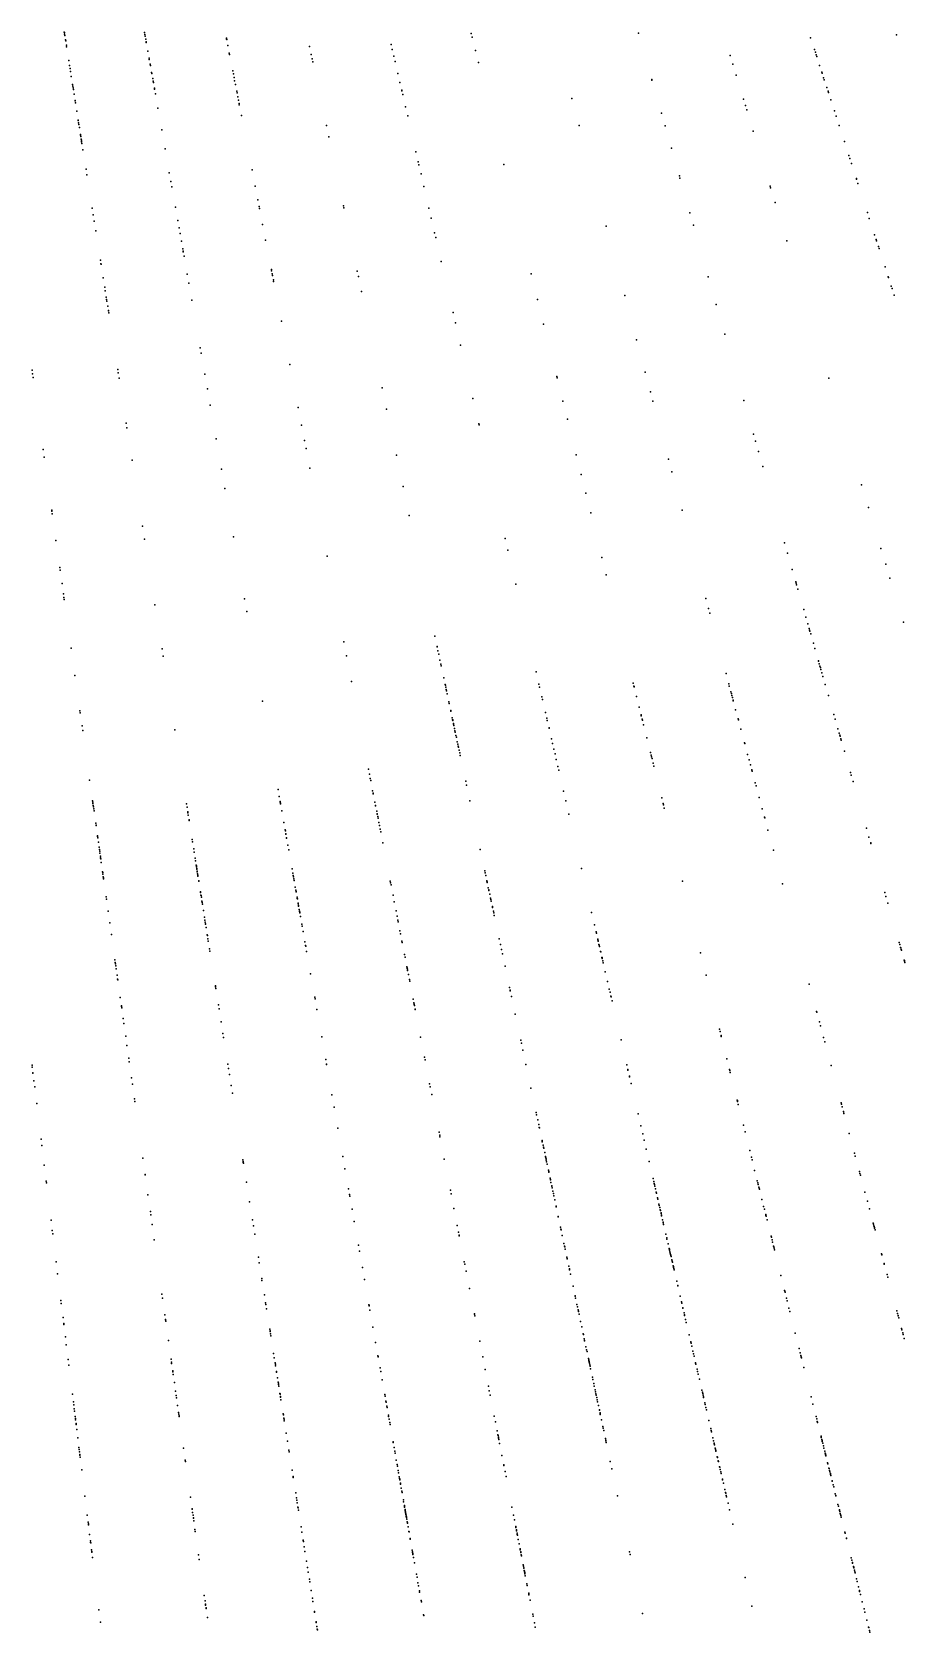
# Model space of a CAD drawing. Header units: metres. Extents: x -4327 to 4266, y -3886 to 3992.
# Drawn here: x 103.8 to 237.8, y -932 to -686.3 of the extents above; entities that cross this region are included whole.
import ezdxf

# ---------------------------------------------------------------- set-up
doc = ezdxf.new("R2010")
doc.units = ezdxf.units.M

msp = doc.modelspace()

# ---------------------------------------------------------------- linework, layer by layer
for p in [(108.7, -686.33, -180.72), (108.72, -686.43, -180.34), (108.76, -686.67, -178.38), (108.79, -686.87, -290.06), (108.89, -687.53, -185.91), (108.92, -687.68, -189.21), (121.03, -686.39, -215.38), (121.03, -686.39, -214.54), (121.03, -686.42, -282.27), (121.08, -686.7, -148.81), (121.13, -686.96, -177.36), (121.21, -687.43, -175.46), (121.29, -687.85, -207.93), (121.3, -687.93, -158.27), (133.6, -687.29, -210.1), (133.63, -687.45, 2490.93), (133.64, -687.5, -185.41), (171.17, -686.54, -171.3), (171.32, -687.14, -169.81), (196.85, -686.51, -215.58), (223.29, -687.21, -245.06), (236.47, -686.77, -282.23), (109.03, -688.37, -195.12), (109.06, -688.61, -183.76), (121.54, -689.27, -171.06), (121.73, -690.35, -166.48), (133.81, -688.4, -220.9), (134.04, -689.58, -165.62), (134.08, -689.77, -225.56), (146.36, -688.58, 2477.95), (146.62, -689.79, 2497.86), (158.9, -688.26, -285.16), (159.07, -689.03, -265.93), (159.31, -690.04, -251.44), (171.83, -689.19, -172.78), (210.94, -689.95, 2513.5), (223.87, -689.01, -278.78), (224.02, -689.45, -233.14), (224.14, -689.84, -250.86), (224.23, -690.1, -243.89), (109.39, -690.69, -289.88), (109.52, -691.47, -220.53), (109.59, -691.91, -155.1), (109.67, -692.41, -219.15), (121.76, -690.54, 2478.47), (121.89, -691.28, -279.38), (121.92, -691.46, -167.15), (122.12, -692.56, -228.71), (122.14, -692.68, -208.97), (134.57, -692.29, -270.94), (134.66, -692.75, -241.06), (146.76, -690.46, -198.46), (146.86, -690.93, -194.86), (159.49, -690.84, 2490.55), (159.93, -692.72, -256.35), (172.29, -691.03, 2486.26), (211.34, -691.28, 2487.6), (224.67, -691.45, -281.13), (225.01, -692.52, -224.58), (225.05, -692.64, -222.44), (109.78, -693.15, -287.78), (109.98, -694.41, -173.87), (110.02, -694.63, -195.66), (110.06, -694.88, -222.04), (110.1, -695.14, -255.51), (122.28, -693.49, 2494.25), (122.35, -693.87, -251.89), (122.39, -694.08, -249.8), (122.54, -694.97, -241.91), (122.57, -695.11, -244.55), (134.77, -693.34, -206.92), (134.86, -693.81, -241), (134.98, -694.39, -168.81), (134.98, -694.41, -229.64), (160.24, -694.06, -240.28), (160.51, -695.26, -175.22), (198.89, -693.62, 2488.24), (198.92, -693.72, 2509.02), (211.87, -692.98, 2519.36), (225.28, -693.35, -231.83), (225.29, -693.37, -262.88), (225.39, -693.69, -231.51), (225.78, -694.87, -270.22), (110.22, -695.89, -235.1), (110.37, -696.86, -181.44), (110.38, -696.91, -161.08), (110.43, -697.23, -153.88), (122.69, -695.8, -218.33), (135.18, -695.44, -160.92), (135.23, -695.68, -236.91), (135.35, -696.31, -228.55), (135.44, -696.79, -272.26), (135.55, -697.33, 2495.35), (135.58, -697.52, -266.78), (160.53, -695.34, 2491.3), (160.67, -695.95, -171.27), (186.64, -696.56, 2512.3), (212.98, -696.62, 2496.65), (213.28, -697.61, -259.44), (225.96, -695.44, -229.02), (226.02, -695.62, -261.48), (226.39, -696.74, -222.01), (110.63, -698.5, -251.96), (110.85, -699.85, -167.05), (110.86, -699.94, -278.03), (123.08, -698.05, 2500.22), (135.9, -699.17, -166.69), (161.11, -697.84, -284.15), (161.43, -699.22, -226.48), (200.38, -698.81, -216.42), (213.49, -698.3, -279.16), (226.94, -698.45, -216.01), (227.2, -699.25, -221.06), (110.91, -700.29, -212.76), (110.96, -700.55, -218.75), (111.03, -701, -156.33), (111.19, -702.05, -226.46), (111.21, -702.18, 2507.67), (111.25, -702.4, -152.17), (123.67, -701.36, -274.5), (148.94, -700.7, 2490.52), (149.31, -702.43, 2491.57), (187.75, -700.7, -269.19), (200.94, -700.75, 2488.42), (214.49, -701.55, 2494.1), (227.67, -700.7, -212.35), (111.31, -702.78, -223.28), (111.34, -702.95, -235.77), (111.37, -703.14, -205.61), (111.37, -703.18, -240.59), (111.41, -703.44, -277.19), (111.57, -704.43, -175.55), (124.18, -704.25, -254.33), (162.7, -704.73, -270.64), (201.91, -704.15, 2536.34), (228.47, -703.15, 2493.45), (112.04, -707.39, -220.04), (137.53, -707.51, -288.23), (163.06, -706.27, 2489.37), (163.16, -706.74, 2501.2), (176.2, -706.7, 2491.21), (229.16, -705.27, -213.73), (229.31, -705.76, -268.03), (229.57, -706.54, 2480.65), (112.18, -708.27, -255.48), (124.83, -707.97, 2494.22), (125.07, -709.31, 2493.82), (138.01, -710.01, -241.35), (163.48, -708.09, -272.84), (203.14, -708.44, 2485.54), (203.23, -708.76, 2496.65), (217.07, -710.01, -257.23), (230.31, -708.81, -214.37), (230.35, -708.93, -246.93), (230.56, -709.6, -264.9), (125.21, -710.12, -239.3), (138.41, -712.08, -287.35), (163.93, -710.07, -280.88), (217.15, -710.27, -269.18), (112.99, -713.4, -238.83), (113.15, -714.42, -235.68), (125.76, -713.22, 2512.71), (138.62, -713.15, -285.95), (138.68, -713.44, 2506.24), (151.55, -713.01, 2498.33), (151.62, -713.33, 2525.05), (164.69, -713.36, 2504.17), (165.05, -714.9, 2484.42), (204.77, -714.12, 2500.47), (217.84, -712.51, -220.48), (232.01, -714.04, -204.91), (113.3, -715.37, 2497.6), (113.54, -716.85, -163.61), (126.13, -715.3, -257.88), (126.32, -716.41, -270.86), (126.48, -717.29, -288.06), (139.15, -715.88, -241.58), (139.16, -715.9, -244.68), (165.57, -717.17, -258.16), (191.9, -716.17, -195.42), (205.3, -715.98, 2482.16), (232.3, -714.96, -205.17), (126.68, -718.43, -289.89), (126.89, -719.61, -256.74), (139.62, -718.27, -161.17), (165.74, -717.9, -271.59), (219.64, -718.42, -251.59), (233.12, -717.47, 2509.04), (233.35, -718.17, -215.41), (233.43, -718.42, -262.64), (233.71, -719.29, 2495.67), (233.81, -719.59, -257.53), (114.25, -721.38, -280.13), (114.34, -721.91, -273.05), (114.35, -721.96, -248.35), (126.95, -719.96, -269.03), (126.97, -720.08, -267.26), (127.09, -720.77, -271.14), (166.58, -721.55, -172.03), (114.68, -724.07, -269.32), (127.58, -723.52, -270.81), (140.5, -722.81, -279.21), (140.54, -723.02, -257.44), (140.63, -723.48, -255.35), (140.68, -723.72, -257.69), (140.81, -724.4, -277.06), (140.85, -724.63, -277.15), (153.68, -723.03, 2513.04), (153.87, -723.89, -190.75), (180.38, -723.47, 2484.79), (207.58, -723.91, 2494.82), (234.72, -722.38, -214.44), (235.21, -723.91, 2472.75), (235.26, -724.05, -194.45), (114.91, -725.53, -285.89), (115, -726.08, -274.62), (115.16, -727.07, 2487.62), (127.82, -724.92, 2497.53), (154.36, -726.19, 2483.93), (194.75, -726.81, 2507.54), (235.68, -725.34, -205.03), (235.8, -725.71, -206.47), (236.13, -726.74, -206.31), (115.21, -727.42, -277.42), (115.25, -727.66, -278.89), (115.37, -728.41, -276.88), (115.48, -729.1, -264.81), (115.48, -729.13, -273.49), (115.54, -729.46, -270.41), (128.28, -727.53, -265.47), (168.4, -729.41, 2519.65), (181.37, -727.42, 2483.57), (208.8, -728.16, -212.52), (142.04, -730.73, 2485.68), (168.76, -730.99, 2495.16), (182.3, -731.18, 2526.25), (169.55, -734.4, 2536.9), (196.56, -733.58, 2481.64), (210.1, -732.71, 2490.73), (129.57, -734.83, -285.73), (129.72, -735.67, 2529.5), (103.75, -738.24, -172.75), (103.83, -738.82, -172.46), (103.91, -739.37, 2493.1), (116.91, -738.13, 2485.58), (116.99, -738.66, -288.25), (117.12, -739.47, 2485.17), (130.28, -738.85, -145.62), (143.33, -737.38, 2483.64), (184.31, -739.24, 2479.86), (184.36, -739.41, 2494.97), (197.9, -738.59, 2479.26), (226.09, -739.5, 2473.7), (130.68, -741.11, 2483.23), (157.49, -740.95, 2489.82), (198.71, -741.61, 2503.93), (131.12, -743.61, -149.55), (144.62, -744.01, -153.13), (158.2, -744.26, -215.26), (171.45, -742.63, -252.02), (185.25, -743.01, 2492.52), (199.09, -743.01, 2479.68), (213.03, -742.92, -211.39), (118.21, -746.38, 2503.43), (145.14, -746.69, 2480.75), (172.34, -746.48, 2503.4), (172.38, -746.67, 2475.08), (185.95, -745.8, 2477.77), (118.33, -747.11, -141.26), (132.03, -748.78, 2484.51), (145.6, -749.07, 2503.27), (214.51, -748.07, 2484.73), (214.82, -749.16, -211.34), (105.47, -750.45, 2530.46), (105.63, -751.63, 2480.21), (145.84, -750.27, -146.62), (159.7, -751.31, -216.4), (187.31, -751.26, 2495.92), (215.28, -750.77, -209.96), (119.11, -752.06, 2488.1), (132.85, -753.44, 2485.41), (146.43, -753.31, 2493.06), (201.48, -751.94, 2499.84), (202, -753.88, 2487.17), (215.94, -753.06, -208.77), (133.38, -756.44, 2490.49), (160.72, -756.11, -213.69), (188.07, -754.3, 2486.83), (231.09, -755.86, 2476.16), (188.77, -757.13, 2491.41), (106.78, -759.76, 2511.94), (106.8, -759.89, -169.02), (106.86, -760.32, -182.78), (161.66, -760.57, 2473.15), (189.53, -760.14, 2482.31), (203.58, -759.77, 2487.6), (232.16, -759.36, 2497.04), (120.72, -762.2, 2478.12), (134.69, -763.87, 2486.06), (107.43, -764.42, 2474.12), (121.04, -764.23, 2518.57), (176.41, -764.12, 2513.5), (176.82, -765.89, 2495.38), (219.29, -764.75, 2501.8), (219.74, -766.34, -222.73), (234.08, -765.63, 2489.43), (108.02, -768.58, 2473.33), (108.07, -768.97, -179.5), (149.06, -766.84, 2498.99), (191.24, -767.01, 2504.72), (220.47, -768.86, -214.08), (234.82, -768.06, 2483.35), (108.36, -771, 2490.64), (178.02, -771.1, 2479.26), (191.9, -769.66, 2499.14), (221.01, -770.77, -208.53), (221.08, -770.98, -207.66), (221.14, -771.2, -218.49), (235.47, -770.18, -212.74), (108.58, -772.59, -178.1), (108.66, -773.16, -175.55), (108.7, -773.45, -176.51), (136.36, -773.35, 2474.12), (207.21, -773.33, 2475.51), (221.34, -771.89, -216.81), (122.63, -774.29, 2488.7), (136.71, -775.3, 2513.6), (207.61, -774.83, 2498.91), (207.82, -775.59, -211.16), (222.23, -774.99, -148.29), (222.57, -776.19, -193.16), (222.86, -777.21, -139.61), (223.06, -777.92, -206.7), (223.14, -778.17, -135.24), (223.19, -778.34, -141.63), (223.31, -778.76, -144.9), (237.54, -776.95, -209.4), (109.76, -780.96, -172.36), (123.71, -781.06, 2486.79), (151.61, -779.98, -145.25), (165.6, -779.08, 2476.57), (165.94, -780.67, -202.92), (165.95, -780.75, -190.02), (223.72, -780.2, -166.28), (223.95, -781.02, -172.01), (123.88, -782.15, 2476.21), (152.03, -782.13, 2491.45), (166.08, -781.34, 2488.43), (166.19, -781.87, -188.45), (166.38, -782.77, -197.44), (166.52, -783.42, -195.75), (166.57, -783.67, -189.34), (224.49, -782.89, -186.39), (224.51, -782.96, -182.67), (224.62, -783.34, -192.12), (224.72, -783.69, -186.11), (110.34, -785.12, 2488.5), (152.8, -786.09, 2471.5), (166.96, -785.5, -180.1), (181.13, -784.58, -167.71), (210.3, -784.83, -181.29), (224.79, -783.92, -131.22), (224.88, -784.24, -177.84), (225.02, -784.74, -183.56), (225.18, -785.28, -118.68), (225.19, -785.32, -178.55), (167.19, -786.55, -179.88), (167.21, -786.65, -177.14), (167.27, -786.93, -161.17), (167.35, -787.3, -156.68), (167.39, -787.49, -173.19), (167.48, -787.94, -176.97), (181.57, -786.47, -159.41), (181.67, -786.91, -154.47), (182.02, -788.41, 2487.98), (196.05, -786.31, -163.72), (196.17, -786.8, -162.45), (196.18, -786.82, -161.07), (196.19, -786.89, -162), (196.56, -788.38, -156.79), (210.73, -786.44, -139.22), (210.81, -786.77, -140.19), (211.05, -787.64, -134.86), (211.12, -787.89, -131.7), (211.21, -788.23, -126.28), (211.29, -788.54, -200), (225.54, -786.54, -179.76), (226.02, -788.22, -145.28), (111.11, -790.59, -146.84), (111.15, -790.86, -159.99), (111.15, -790.9, 2497.4), (139.14, -789.11, 2486.85), (167.75, -789.21, -109.58), (167.8, -789.42, -166.26), (168.03, -790.5, -183.56), (168.05, -790.62, -104.4), (182.12, -788.84, -166.32), (182.57, -790.81, -156.15), (196.97, -789.99, -149.29), (211.39, -788.92, -165.01), (211.42, -789.05, -161.79), (211.78, -790.39, 2479.2), (111.43, -792.86, -152.24), (125.68, -793.49, 2502.72), (168.27, -791.64, -154.8), (168.33, -791.93, -118.52), (168.34, -791.97, -154.4), (168.36, -792.06, -115.83), (168.45, -792.49, -171.98), (168.47, -792.61, -146.76), (168.52, -792.82, -164.21), (168.61, -793.26, -138.67), (182.78, -791.71, -149.91), (182.86, -792.05, -134.89), (183.13, -793.2, -129.16), (183.13, -793.23, -133.72), (197.26, -791.19, -130.29), (197.3, -791.32, -132.59), (197.44, -791.87, -129.03), (197.47, -792.02, -123.13), (197.64, -792.71, -120.05), (212.17, -791.82, -149.39), (212.21, -791.97, -170.77), (212.59, -793.4, -138.6), (226.86, -791.14, -178.93), (227.07, -791.87, -160.36), (227.48, -793.33, -143.9), (111.53, -793.6, -149.66), (168.69, -793.65, -133.28), (168.73, -793.83, -139.68), (168.84, -794.35, -128.85), (168.9, -794.59, -136.62), (169.05, -795.31, -132.19), (169.13, -795.71, 2492.09), (169.19, -795.98, 2488.32), (183.51, -794.88, -121.24), (183.67, -795.58, -116.34), (198.14, -794.7, -134.53), (213.15, -795.5, 2509.04), (213.18, -795.61, -167.34), (227.68, -794.01, -141.24), (227.76, -794.3, -149.65), (227.81, -794.47, -139.93), (227.92, -794.85, -149.29), (227.99, -795.08, 2506.03), (169.23, -796.14, -150.62), (169.32, -796.6, -116.95), (169.41, -797.01, -145.74), (169.5, -797.45, -103.04), (183.88, -796.48, -115.11), (184.05, -797.19, -142.65), (184.24, -798.03, -139.12), (198.71, -796.97, -171.08), (198.81, -797.39, -170.23), (198.87, -797.61, -174.03), (198.94, -797.9, -168.94), (213.62, -797.25, -179.91), (213.85, -798.11, -172.1), (228.47, -796.78, -180.21), (155.41, -799.51, 2504.39), (155.56, -800.29, -110.73), (184.49, -799.11, -132.42), (184.62, -799.68, -123.8), (199.12, -798.63, -163.95), (199.24, -799.09, -158.92), (214.05, -798.86, -146.99), (214.26, -799.63, -143.88), (214.28, -799.7, 2494.71), (214.31, -799.81, -138.33), (229.4, -800.02, -177.61), (229.53, -800.45, -139.11), (112.6, -801.22, -152.01), (141.53, -802.64, -110.69), (155.69, -800.95, -109.46), (155.75, -801.26, -164.91), (156.05, -802.83, -147.2), (156.13, -803.23, -121.61), (156.14, -803.29, -143.14), (170.33, -801.35, -126.78), (170.47, -801.99, -124.14), (185.37, -802.91, 2501.26), (214.79, -801.62, -156.39), (214.93, -802.11, -149.46), (229.81, -801.44, 2512.27), (113.05, -804.39, -110.32), (113.08, -804.57, -110.8), (113.11, -804.82, -110.83), (113.15, -805.11, -108.62), (113.18, -805.31, -103.23), (113.22, -805.61, -69.61), (127.48, -804.85, 2496.37), (127.55, -805.35, -117.09), (141.71, -803.7, -100.43), (141.85, -804.47, -133.72), (141.87, -804.59, -99.18), (141.9, -804.73, -100.11), (141.92, -804.85, -132.87), (156.4, -804.61, -149.84), (156.5, -805.1, -127.38), (156.51, -805.17, -150.87), (170.97, -804.37, -96.65), (185.71, -804.38, -116.71), (200.45, -803.95, -131.93), (200.65, -804.78, -129.74), (200.71, -805.02, -129.78), (200.83, -805.49, -126.61), (215.4, -803.9, 2485.09), (215.87, -805.63, -135.6), (113.27, -805.94, -65.62), (113.53, -807.8, -107.17), (113.53, -807.84, -104.91), (113.58, -808.13, -80.15), (113.58, -808.16, 2509.38), (127.67, -806.1, -104.05), (127.69, -806.23, -104.97), (127.75, -806.6, -105.93), (127.86, -807.3, -102.4), (127.88, -807.43, -99.24), (142.1, -805.9, -126.18), (142.42, -807.7, -115.49), (156.67, -806, 2487.75), (156.75, -806.4, -160.38), (156.75, -806.43, -143.7), (156.76, -806.45, -129.89), (156.82, -806.77, -119.39), (156.88, -807.07, -129.07), (157.01, -807.73, -126.42), (157.09, -808.18, -118.23), (186.18, -806.43, 2480.31), (216.21, -806.92, -177.33), (216.24, -807.02, -129.76), (113.81, -809.78, -67.28), (113.82, -809.85, -66.38), (113.85, -810.07, -90.27), (113.94, -810.74, -57.92), (128.35, -810.34, -64.8), (128.4, -810.71, -75.2), (142.62, -808.85, -131.23), (142.65, -809.01, -134.94), (142.73, -809.46, -123.99), (142.74, -809.52, -128.58), (142.84, -810.06, -92.58), (142.84, -810.11, -92.13), (157.21, -808.76, -94.1), (157.28, -809.14, -107.38), (216.73, -808.87, 2518.69), (231.86, -808.6, 2484.72), (232.25, -809.97, -132.75), (114.05, -811.49, -45.86), (114.1, -811.88, -122.76), (114.14, -812.12, -71.97), (114.18, -812.45, -73.81), (114.25, -812.91, -74.3), (114.28, -813.13, -65.75), (114.29, -813.19, -106.06), (128.57, -811.75, -119.39), (128.65, -812.29, -58.64), (128.8, -813.2, 2522.27), (143.04, -811.21, 2509.52), (143.16, -811.9, -138.65), (157.62, -810.86, -111.27), (172.56, -811.85, 2496.39), (217.57, -811.99, -129.15), (232.51, -810.86, 2473.89), (232.54, -810.95, 2514.5), (114.3, -813.3, -105.16), (114.38, -813.85, -74.84), (114.58, -815.27, -34.37), (114.6, -815.4, -37.08), (114.63, -815.63, -37.54), (128.86, -813.58, -64.6), (128.97, -814.28, -68.28), (128.98, -814.35, -75.99), (129.01, -814.52, -76.91), (129.05, -814.78, -54.75), (129.06, -814.87, -70.14), (129.11, -815.17, -72.43), (129.13, -815.27, -58.4), (129.18, -815.58, -64.31), (143.67, -814.81, -166.69), (143.79, -815.48, -141.12), (173.27, -815.16, 2479.44), (173.32, -815.42, -77.75), (188.1, -814.77, -112.64), (114.69, -816.05, 2478.6), (114.71, -816.21, -86.4), (114.73, -816.37, -37.57), (129.21, -815.79, -137.06), (129.23, -815.95, -104.87), (129.34, -816.65, -92.61), (129.36, -816.75, -100.39), (143.86, -815.84, -162.67), (143.89, -816.06, -142.15), (143.95, -816.37, -50.47), (144, -816.64, -84.19), (144.17, -817.63, -150.37), (144.25, -818.11, -67.89), (158.75, -816.71, -93.65), (158.8, -816.96, -91.38), (158.87, -817.31, 2499.73), (173.42, -815.88, -69.54), (173.58, -816.65, -82.92), (173.59, -816.67, -105.06), (173.6, -816.71, -110.62), (173.62, -816.83, -72.83), (173.65, -816.94, 2512.05), (173.81, -817.73, -67.86), (173.88, -818.05, -93.21), (173.9, -818.14, -101.08), (203.64, -816.75, -125.1), (218.95, -817.15, 2512.4), (115.12, -819.13, -100.42), (115.17, -819.48, -149.88), (129.62, -818.36, -66.8), (129.63, -818.46, -87.32), (129.64, -818.49, -84.59), (129.69, -818.85, -142.69), (129.71, -818.93, -142.24), (129.75, -819.19, -143.68), (129.84, -819.78, -115.5), (129.84, -819.78, -134.01), (129.87, -819.95, 2506.08), (129.88, -820.02, -102.17), (129.92, -820.28, -104.04), (144.29, -818.3, -98.58), (144.3, -818.35, -98.12), (144.44, -819.16, -63.87), (144.48, -819.38, -106.08), (144.49, -819.44, -85.85), (144.61, -820.12, -97.87), (144.62, -820.19, 2500.44), (144.67, -820.48, -87.8), (144.69, -820.57, -58.04), (159.18, -818.9, -86.99), (159.37, -819.89, 2516.77), (173.91, -818.16, -58.72), (174.02, -818.7, -84.51), (174.15, -819.32, -83.19), (174.2, -819.55, -66.63), (174.25, -819.8, -90.63), (174.26, -819.81, -56.08), (234.69, -818.46, -122.74), (234.86, -819.07, 2521.42), (235.16, -820.09, 2471.12), (115.43, -821.32, -55.5), (130.07, -821.25, -41.08), (130.23, -822.24, -35.66), (130.3, -822.7, 2491.71), (130.35, -823.01, -45.27), (144.78, -821.09, -61.27), (144.82, -821.33, -73.65), (144.83, -821.36, -60.84), (144.85, -821.48, -51.7), (144.87, -821.58, -84.24), (144.97, -822.16, -38.96), (159.64, -821.27, 2489.16), (159.8, -822.08, -54.66), (159.92, -822.71, -48.28), (159.97, -822.96, -90.66), (174.43, -820.64, -41.45), (174.46, -820.76, -63.51), (174.58, -821.33, -80.16), (174.64, -821.61, -30.02), (174.72, -821.98, -117.4), (174.72, -821.99, -48.41), (189.67, -821.56, -107.5), (115.68, -823.14, -138.87), (115.94, -824.94, -44.8), (130.39, -823.28, -34.34), (130.4, -823.33, -32.98), (130.48, -823.84, -122.1), (130.66, -824.95, -145.16), (130.68, -825.06, -161.19), (145.18, -823.34, -67.4), (145.23, -823.65, -66.51), (145.38, -824.47, 2477.37), (160.24, -824.37, -81.56), (160.33, -824.83, -40.59), (190.11, -823.45, -117.6), (190.35, -824.49, -103.66), (190.4, -824.72, -111.67), (130.76, -825.59, -55.93), (130.81, -825.93, -54.58), (131, -827.11, -128.66), (131.06, -827.45, -156.45), (145.65, -826.04, -57.5), (145.75, -826.59, -56.62), (145.77, -826.71, -54.79), (145.91, -827.52, -45.19), (160.54, -825.93, -72.46), (160.59, -826.15, -60), (160.94, -827.97, -50.9), (175.49, -825.6, -49.55), (175.67, -826.46, -31.12), (175.83, -827.23, -51.03), (175.97, -827.9, 2504.6), (190.61, -825.61, -108.5), (190.64, -825.75, -103.35), (190.67, -825.87, -95.87), (190.68, -825.94, -103.85), (190.8, -826.46, -87.98), (190.83, -826.56, -94.07), (190.87, -826.76, -82.4), (191.05, -827.52, 2504.15), (191.06, -827.57, -86.69), (206.38, -827.74, -120.13), (236.89, -826.14, 2480.59), (236.97, -826.43, -110.09), (237.11, -826.9, -110.15), (237.13, -826.96, 2500.66), (237.13, -826.97, -113.5), (237.2, -827.21, -111.62), (237.22, -827.3, -120.24), (116.48, -828.82, -36.31), (116.54, -829.23, -32.21), (116.57, -829.43, -33.59), (116.61, -829.75, -165.01), (116.68, -830.2, -147.59), (161.03, -828.42, -74.99), (161.31, -829.89, -42.69), (161.34, -830.03, -89.11), (161.36, -830.14, -115.33), (161.38, -830.22, -87.26), (161.42, -830.43, -109.26), (176.37, -829.77, 2510.29), (191.26, -828.44, -74.62), (191.27, -828.47, -79.77), (191.29, -828.58, -69.96), (191.37, -828.94, -68.59), (191.45, -829.25, -64.41), (237.67, -828.87, -109.93), (237.69, -828.91, -107.55), (237.72, -829.03, -106.61), (237.78, -829.22, -109.02), (116.81, -831.16, -156.27), (116.9, -831.76, -30.94), (116.91, -831.89, 2485.89), (131.91, -832.82, -148.92), (146.52, -830.96, -45.37), (161.54, -831.07, -75.7), (161.69, -831.8, -78.56), (161.74, -832.08, -72.53), (191.77, -830.65, 2504.64), (192.12, -832.15, 2473.72), (207.23, -831.16, 2512.22), (223.07, -832.53, -108.93), (117.29, -834.59, -121.49), (131.93, -832.97, -146.57), (131.96, -833.19, -142.35), (147.15, -834.56, 2507.68), (147.2, -834.79, 2508.39), (162.28, -834.86, -77.45), (177.07, -833.03, -43.47), (177.16, -833.47, -44.42), (177.18, -833.56, -37.44), (177.36, -834.41, -27.69), (192.38, -833.31, 2503.71), (192.49, -833.77, -72.28), (192.63, -834.39, -64.34), (192.66, -834.49, -66.23), (192.66, -834.51, -59.19), (192.8, -835.11, -53.59), (117.47, -835.86, -123.09), (117.48, -835.94, -120.75), (117.49, -835.96, -154.79), (117.52, -836.2, -154.84), (132.37, -835.73, -153.72), (132.46, -836.34, -40.9), (147.49, -836.45, -33.14), (162.39, -835.4, -49.96), (162.43, -835.61, -54.63), (162.44, -835.66, -40.19), (162.47, -835.84, -41.6), (162.57, -836.36, 2507.71), (162.59, -836.43, -33.71), (177.95, -837.17, 2505.6), (224.2, -836.72, -118.13), (224.23, -836.85, -115.26), (117.75, -837.81, -157.04), (117.86, -838.59, -26.57), (132.78, -838.31, -41), (133.06, -840.1, 2503.45), (209.3, -839.44, 2483.9), (209.39, -839.83, -101.73), (224.63, -838.32, -107.28), (224.8, -838.95, -104), (118.13, -840.52, -147.52), (118.33, -841.94, -135.85), (133.16, -840.74, -29.96), (148.23, -840.65, 2481.27), (163.41, -840.69, -37.63), (178.8, -841.16, 2469.03), (178.88, -841.58, 2505.38), (179.12, -842.69, -19.97), (194.18, -841.1, -46.89), (209.54, -840.42, -100.84), (209.58, -840.58, -99.42), (225.28, -840.74, -98.93), (225.45, -841.38, 2492.16), (103.75, -844.98, -151.79), (118.6, -843.89, -10.92), (118.68, -844.45, -1.63), (133.81, -844.85, -32.44), (148.84, -844.13, -24.55), (148.97, -844.82, -25.98), (148.97, -844.86, -24.57), (164, -843.73, -19.93), (164.09, -844.18, -36.37), (179.59, -844.89, -28.98), (195.07, -844.93, -56.6), (210.43, -844.01, -103.67), (226.43, -845.04, -110.08), (103.79, -845.28, -14.63), (103.89, -846.14, 2513.62), (103.9, -846.2, -150.57), (104.05, -847.41, 2499.45), (119.03, -846.91, -29.63), (133.91, -845.48, -28.72), (134.06, -846.4, -22.67), (195.23, -845.63, -39.08), (195.25, -845.73, -36.71), (195.47, -846.69, 2516.97), (195.49, -846.76, 2482.01), (210.85, -845.66, -97.62), (210.89, -845.82, 2516.02), (210.96, -846.13, -121.83), (104.16, -848.31, -10.96), (119.17, -847.91, -2.1), (134.32, -848.08, 2482.71), (134.51, -849.27, -26.04), (149.8, -849.54, -13.41), (164.8, -847.82, 2475.4), (164.9, -848.31, -10.13), (165.12, -849.48, -14.4), (180.36, -848.53, 238.79), (195.73, -847.79, 2515.79), (104.47, -850.86, -2.57), (119.48, -850.13, -29.74), (119.54, -850.57, 2505.62), (150.13, -851.44, -17.21), (181.15, -852.26, 202.41), (181.16, -852.27, 281.79), (196.8, -852.45, -33.18), (212.01, -850.33, -99.61), (212.04, -850.43, 2481.51), (212.07, -850.55, -95.28), (212.19, -851.03, -95.33), (227.96, -850.76, -100.59), (228.02, -850.99, -96.24), (228.13, -851.38, -101.64), (228.32, -852.11, -113.94), (228.39, -852.35, -115.93), (228.4, -852.4, 2481.25), (150.7, -854.65, 2518.15), (181.23, -852.63, 246.09), (181.39, -853.38, 277.44), (181.54, -854.09, -11.67), (181.64, -854.53, 209.99), (181.65, -854.62, 272.6), (197.22, -854.27, -51.46), (212.97, -854.18, -93.25), (105.14, -856.33, -28.95), (105.27, -857.33, 2506.33), (166.25, -855.28, 2471.15), (166.34, -855.73, -3.57), (166.38, -855.97, -4.04), (182.07, -856.57, 232.34), (182.1, -856.69, 199.44), (182.1, -856.72, 215.59), (182.1, -856.73, 301.32), (182.21, -857.24, -25.1), (197.51, -855.51, 231.42), (197.74, -856.5, 224.52), (213.23, -855.23, -101.64), (229.22, -855.46, -74.32), (120.76, -859.26, -22.48), (136.14, -859.54, 2476.81), (136.17, -859.76, -6.88), (136.19, -859.9, -25.89), (151.46, -858.99, -2.62), (167.05, -859.41, -29.86), (182.28, -857.58, -4.06), (182.31, -857.71, 193.65), (182.46, -858.39, 2480.33), (182.58, -858.98, 237.62), (182.6, -859.04, 256.76), (182.63, -859.23, 280.92), (182.67, -859.38, 280.44), (182.7, -859.55, 205.66), (182.76, -859.8, 244.03), (198.06, -857.88, 249.09), (198.5, -859.78, 248.6), (213.94, -858.06, 2465.18), (214.2, -859.12, 2463.99), (214.3, -859.52, -86.03), (230.03, -858.5, -91.7), (230.04, -858.5, 2464.91), (230.15, -858.93, 2478.83), (105.64, -860.33, -28.14), (121.11, -861.75, -7.83), (121.12, -861.81, 2494.28), (136.22, -860.04, -29.22), (151.8, -860.91, -23.13), (182.84, -860.18, -13.19), (182.84, -860.19, 197.23), (183.03, -861.09, 239.23), (183.08, -861.31, 212.16), (183.1, -861.42, 314.84), (183.29, -862.34, 235.45), (214.7, -861.13, -89.61), (230.79, -861.32, 2502.9), (230.79, -861.32, -67.49), (230.87, -861.64, -75.84), (230.93, -861.86, -69.98), (105.94, -862.81, -19.21), (105.97, -863.05, 2483.42), (136.68, -862.94, -9.77), (152.34, -863.97, -18.9), (152.49, -864.82, -12.21), (167.98, -864.19, -15.61), (168.09, -864.76, -9.37), (183.34, -862.56, -17.56), (183.35, -862.57, 197.77), (183.35, -862.59, 285.74), (183.43, -862.99, 252.73), (183.54, -863.5, 223.94), (183.56, -863.57, 264.92), (183.61, -863.83, 228.65), (183.72, -864.32, 264.1), (183.8, -864.71, 193.71), (199.1, -862.38, 200.52), (199.2, -862.82, -41.81), (199.2, -862.85, 2494.21), (199.28, -863.16, 210.38), (199.31, -863.3, 280.16), (199.37, -863.55, 205.37), (199.46, -863.97, 197.84), (199.58, -864.49, 213.26), (199.61, -864.62, 214.83), (215.1, -862.73, -64.86), (215.18, -863.05, 2488.04), (215.24, -863.28, -67.34), (215.34, -863.69, -64.93), (215.39, -863.87, -65.92), (215.43, -864.03, 2508.11), (231.63, -864.47, -70.68), (121.55, -864.87, 2498.77), (137.15, -865.96, -0.72), (152.54, -865.1, -23.24), (152.9, -867.11, 2488.58), (168.53, -867.01, 2474.87), (183.87, -865.04, 222.8), (184, -865.67, 260.32), (184.2, -866.62, 295.64), (184.23, -866.72, -27.31), (199.78, -865.36, 220.15), (199.83, -865.58, 206.37), (200, -866.3, 192.79), (200.06, -866.54, 222.51), (200.12, -866.82, 234.48), (200.21, -867.18, 253.89), (215.82, -865.6, 2482.58), (216.08, -866.66, -85.27), (216.19, -867.11, -53.44), (232.01, -865.86, -83.11), (232.32, -867.02, 2485.11), (106.67, -868.79, 2473.97), (121.92, -867.47, 1.19), (121.98, -867.96, 4.54), (121.99, -867.97, 0.72), (122.19, -869.45, 1.2), (137.59, -868.71, -19.43), (137.74, -869.66, -20.89), (153.23, -869.01, -12.27), (169.03, -869.6, 2495.16), (184.55, -868.24, 186.4), (184.55, -868.26, 176.31), (200.23, -867.31, 240.33), (200.32, -867.67, -36.69), (200.33, -867.74, 277.33), (200.39, -868, 2479.05), (200.42, -868.11, -31.36), (200.57, -868.75, -26.51), (200.64, -869.07, 210.79), (200.67, -869.18, 246.6), (200.72, -869.43, 260.34), (216.39, -867.91, -63.77), (216.43, -868.04, -61.82), (216.46, -868.17, -59.87), (216.6, -868.72, -55), (232.91, -869.24, -57.75), (232.95, -869.37, -73.06), (233.02, -869.65, -54.82), (233.05, -869.74, -61.24), (106.87, -870.39, -11.24), (106.93, -870.9, -9.81), (122.52, -871.81, 2471.11), (137.94, -870.91, 2500.85), (169.24, -870.64, 2485.23), (169.32, -871.08, -14.28), (169.34, -871.19, 1.69), (184.89, -869.85, 170.6), (184.96, -870.18, 308.22), (184.99, -870.29, 270.69), (185.16, -871.13, 174.37), (201.07, -870.93, 254.99), (201.2, -871.48, 238.87), (201.24, -871.68, 184.81), (217.22, -871.23, 2469.05), (217.27, -871.41, 2473.77), (217.37, -871.82, -51.76), (217.45, -872.14, -58.67), (233.1, -869.93, -58.29), (233.12, -870.02, -67.68), (233.19, -870.29, -37.12), (138.5, -874.47, 2506.74), (153.87, -872.62, 2487.12), (154.03, -873.52, 1.69), (185.42, -872.34, 166.55), (185.51, -872.77, 158.59), (185.53, -872.85, 347.86), (185.61, -873.24, 190.01), (185.88, -874.48, 168.47), (201.41, -872.41, 177.34), (201.58, -873.14, 296.85), (201.59, -873.19, 300.67), (201.6, -873.22, 176.99), (201.63, -873.37, 283.96), (201.64, -873.39, 173.48), (201.7, -873.64, -15.41), (201.74, -873.83, 175.09), (201.79, -874.06, 191.44), (201.82, -874.18, 270.28), (201.83, -874.2, -9.54), (201.86, -874.36, -34.03), (201.87, -874.38, 266.08), (217.6, -872.76, -47.88), (217.63, -872.85, -62.66), (217.69, -873.1, -54.79), (217.75, -873.35, -58.75), (234.17, -873.93, -60.04), (234.2, -874.06, 2484.07), (234.21, -874.09, -32.34), (107.46, -875.18, -1.2), (107.68, -877.01, 2514.79), (138.64, -875.32, -5.08), (154.47, -876.04, 2488.27), (170.12, -875.19, 17.75), (170.18, -875.52, 24.57), (170.39, -876.59, -3.17), (185.91, -874.66, -9.51), (185.92, -874.68, 7.07), (185.92, -874.7, -2.68), (186.16, -875.83, 296.61), (186.25, -876.26, 162.75), (186.29, -876.42, 177.97), (186.42, -877.05, 155.33), (201.97, -874.85, 2494.32), (201.98, -874.86, 164.13), (202.02, -875.06, 305.13), (202.07, -875.25, 289.43), (202.19, -875.78, 315.26), (202.22, -875.9, 275.64), (202.25, -876.06, 260.2), (202.29, -876.2, 159.32), (202.34, -876.42, 166.45), (234.57, -875.41, -82.03), (234.59, -875.52, 2479.79), (139.02, -877.75, 10.42), (139.02, -877.76, 8.97), (139.06, -878.02, 2486.63), (154.79, -877.88, 24.07), (170.92, -879.29, 0.24), (186.82, -878.91, 153.14), (202.74, -878.16, 321.09), (202.89, -878.82, 188.89), (202.9, -878.87, 263.71), (218.73, -877.29, -44.67), (219.3, -879.56, -22.01), (235.02, -877.12, -18.58), (235.13, -877.51, -22.55), (108.19, -881.12, 4.6), (108.24, -881.58, 8.96), (123.7, -880.16, 27.88), (123.78, -880.75, 12.86), (139.42, -880.25, 2463.23), (139.61, -881.48, -7.06), (139.66, -881.75, 4.14), (155.48, -881.76, 15.87), (155.49, -881.83, 10.5), (155.5, -881.86, 22.72), (155.51, -881.95, 2496.48), (187.13, -880.39, 18.41), (187.14, -880.44, 182.87), (187.21, -880.77, -10.07), (187.42, -881.73, 11.55), (203.27, -880.47, 168.75), (203.47, -881.31, -21.46), (203.52, -881.55, -30.36), (219.32, -879.66, -17.06), (219.37, -879.86, -19.04), (219.6, -880.77, -22.04), (219.7, -881.18, -25.02), (108.51, -883.71, 16.76), (124.14, -883.3, 2499.35), (124.25, -884.05, 4.63), (124.25, -884.06, 2.68), (124.28, -884.29, 5.11), (139.75, -882.38, 14.86), (155.62, -882.58, 10.02), (171.67, -883.18, 22.82), (171.68, -883.2, 5.64), (171.73, -883.46, 30.2), (187.49, -882.08, 356.64), (187.59, -882.53, 2.21), (187.64, -882.77, 147.74), (187.65, -882.81, 159.39), (187.74, -883.23, 144.78), (187.97, -884.34, 135.87), (203.68, -882.22, -11.61), (203.69, -882.28, -5.19), (203.86, -883.02, 157), (203.93, -883.32, -28.44), (203.95, -883.42, 297.6), (204.09, -884.01, 151.06), (219.97, -882.27, 2479.27), (220.11, -882.81, 2489.18), (236.52, -882.7, 218.08), (236.63, -883.12, -29.68), (236.71, -883.43, -27.19), (236.73, -883.49, -39.19), (236.81, -883.78, -43.7), (108.62, -884.66, 2497.47), (108.64, -884.79, 23.59), (108.87, -886.71, 2481.86), (140.26, -885.54, 239.45), (140.29, -885.77, 2504.26), (140.31, -885.89, 11.01), (140.37, -886.24, 253.85), (140.41, -886.53, 223.53), (156.09, -885.21, 2480.14), (188.14, -885.14, 12.59), (188.38, -886.24, 139.71), (188.4, -886.35, 135.68), (204.2, -884.51, 161.34), (204.64, -886.41, 153), (220.93, -886.11, 2490.07), (237.24, -885.41, 220.33), (237.3, -885.61, -16.25), (237.43, -886.09, -16.76), (237.49, -886.33, 227.99), (237.65, -886.94, 223.36), (109.02, -887.94, 26.6), (124.69, -887.24, 9.04), (140.85, -889.27, 40.05), (140.85, -889.28, 49.9), (156.5, -887.54, 70.68), (172.48, -887.35, 22.93), (188.53, -886.98, 347.23), (188.59, -887.26, 132.78), (188.6, -887.3, 130.77), (188.8, -888.25, 123.84), (188.9, -888.71, 155.35), (188.96, -888.97, 27.52), (204.88, -887.45, 148.08), (204.9, -887.51, 305.6), (204.93, -887.66, 158.84), (205.04, -888.12, -5.72), (205.22, -888.91, 140.16), (205.31, -889.31, 134.11), (221.53, -888.5, -9.74), (221.69, -889.16, -14.75), (109.3, -890.16, 2483), (109.41, -891.05, 4.16), (125.1, -890.12, 2480.14), (125.17, -890.6, 45.41), (125.19, -890.77, 46.9), (140.95, -889.93, 36.14), (141.07, -890.71, 228.25), (141.11, -890.9, 246.18), (141.14, -891.14, 1.72), (156.86, -889.6, 27.85), (156.88, -889.74, 8.13), (156.89, -889.79, 20.45), (157.19, -891.48, 56.61), (172.96, -889.79, 38.34), (173.33, -891.72, 2506.46), (189.18, -890.01, 44.95), (189.23, -890.24, 49.94), (189.25, -890.36, 21.1), (189.28, -890.47, 125.67), (189.3, -890.58, 37.51), (189.3, -890.61, 56.44), (189.33, -890.74, 44.99), (189.39, -891.01, 12.67), (189.43, -891.22, 114.14), (189.51, -891.59, 338.25), (205.4, -889.67, 136.71), (205.63, -890.69, 131.27), (205.64, -890.72, 132.8), (205.68, -890.9, 129.77), (205.86, -891.67, 352.72), (221.79, -889.54, -20.25), (221.85, -889.78, -20.76), (221.86, -889.83, -18.26), (221.88, -889.91, -13.26), (222.25, -891.4, 2492.32), (125.35, -891.91, 44), (125.38, -892.09, 40.07), (125.43, -892.5, 42.06), (125.61, -893.73, 2481.74), (141.29, -892.04, 12.56), (141.29, -892.07, 10.1), (141.3, -892.14, 20.94), (141.43, -892.98, 50.1), (141.54, -893.64, 51.62), (141.57, -893.83, 48.17), (141.6, -894.03, 57.59), (141.64, -894.27, 49.18), (157.28, -892, 42.27), (157.51, -893.3, 34.9), (173.83, -894.25, 4.22), (189.79, -892.91, 26.64), (189.87, -893.27, 98.25), (189.99, -893.84, 104.37), (190.08, -894.26, 346.66), (205.94, -892.04, -0.25), (206.04, -892.45, 2505.85), (206.21, -893.2, 367.18), (109.96, -895.52, 42.6), (110.1, -896.67, 32.78), (125.79, -895.06, 16.02), (125.88, -895.7, 29.86), (125.93, -896.07, 45.2), (141.82, -895.42, 34.88), (141.83, -895.47, 58.18), (141.83, -895.49, 205.94), (141.89, -895.88, 46.79), (141.9, -895.95, 26.48), (141.97, -896.36, 59.73), (157.91, -895.55, 15.62), (157.91, -895.55, 26.54), (157.96, -895.83, 13.64), (158.09, -896.56, 260.78), (158.11, -896.71, 2499.57), (173.96, -894.97, 7.21), (174.1, -895.67, 57.56), (190.2, -894.83, 51.2), (190.27, -895.16, 116.17), (190.34, -895.46, 115.7), (190.38, -895.67, 32.23), (190.46, -896.03, 59.79), (190.53, -896.39, 83.95), (190.59, -896.66, 107.74), (206.6, -894.87, 13.28), (206.67, -895.19, 21.8), (206.72, -895.42, 7.27), (206.78, -895.64, 9.28), (206.84, -895.92, 125.39), (206.86, -895.99, 124.89), (223.38, -895.92, 2488.2), (110.16, -897.16, 39.22), (110.23, -897.73, 22.45), (110.28, -898.13, 25.92), (110.38, -898.95, 9.63), (126.1, -897.25, 46.25), (126.1, -897.26, 34.86), (126.25, -898.33, 83.61), (126.29, -898.59, 44.33), (126.33, -898.85, 53.28), (126.33, -898.91, 82.66), (142.31, -898.52, 7.19), (142.34, -898.68, 78.35), (142.42, -899.19, 13.66), (158.22, -897.33, 226.92), (158.26, -897.54, 253.55), (158.47, -898.74, 62.57), (158.5, -898.93, 51.58), (174.72, -898.86, 24.23), (190.71, -897.22, 29.78), (190.86, -897.92, 30.8), (190.87, -897.97, 90.67), (190.96, -898.38, 53.41), (190.99, -898.53, 73.05), (191, -898.6, 94.28), (207.05, -896.83, 118.37), (207.11, -897.09, 124.02), (207.22, -897.55, 2515.92), (207.3, -897.93, 111.37), (223.65, -897.03, -4.79), (224.13, -898.93, 230.72), (110.41, -899.25, 29.91), (110.44, -899.42, 11.62), (110.51, -899.99, 36.86), (110.52, -900.15, 49.27), (110.62, -900.93, 57.26), (142.44, -899.33, 2478.54), (142.48, -899.61, 50.97), (142.78, -901.48, 31.13), (158.58, -899.33, 53.1), (158.67, -899.86, 60.64), (158.72, -900.17, 46.65), (174.89, -899.75, 34.76), (175.17, -901.15, 80.06), (191.18, -899.42, 36.88), (191.39, -900.44, 111.25), (191.45, -900.7, 92.98), (191.53, -901.09, 2478.32), (207.68, -899.54, 101.36), (207.95, -900.75, 32.03), (208.03, -901.07, 113.8), (208.08, -901.29, 52.78), (224.22, -899.29, 230.28), (224.32, -899.7, 189.97), (224.34, -899.79, 226.11), (224.36, -899.87, 191.58), (110.78, -902.2, 2486.83), (110.96, -903.71, 79.91), (111, -904, 46.99), (127.02, -903.77, 54.07), (142.98, -902.74, 95.81), (143.19, -904.08, 81.84), (159.19, -902.82, 82.98), (159.21, -902.93, 72.91), (159.21, -902.94, 2516.95), (159.34, -903.67, 226.93), (175.28, -901.74, 40.36), (175.3, -901.84, 37.85), (175.35, -902.12, 71.07), (175.38, -902.24, 66.04), (175.42, -902.48, 254.69), (175.53, -903.05, 43.94), (191.79, -902.32, 98.74), (191.84, -902.55, 77.94), (191.87, -902.67, 66.81), (191.92, -902.92, 76.45), (208.29, -902.22, 116.51), (208.39, -902.66, 104.27), (208.48, -903.04, 91.03), (208.5, -903.13, 26.04), (208.54, -903.3, 18.96), (208.66, -903.8, 85.49), (208.69, -903.93, 9.36), (224.89, -901.97, 17.49), (224.91, -902.06, 209.56), (224.92, -902.12, 231), (224.93, -902.15, 20.54), (225.01, -902.45, 18.01), (225.05, -902.61, 207.03), (225.08, -902.75, 14.46), (225.15, -903.02, 234.47), (225.25, -903.43, 192.34), (225.34, -903.79, 2514.26), (111.04, -904.33, 54.48), (111.09, -904.74, 47.02), (111.11, -904.88, 68.5), (111.14, -905.16, 61.02), (127.28, -905.61, 82.77), (127.31, -905.83, 71.24), (127.31, -905.86, 82.8), (143.23, -904.34, 72.81), (159.45, -904.26, 227.61), (159.5, -904.58, 232.48), (159.68, -905.61, 272.12), (159.81, -906.3, 267.97), (159.85, -906.53, 217.02), (175.89, -904.9, 2509.28), (176.18, -906.36, 70.39), (176.2, -906.47, 61.79), (192.54, -905.85, 87.9), (208.74, -904.16, 10.38), (208.76, -904.24, 96.26), (208.96, -905.13, 49.45), (208.98, -905.18, 4.81), (208.99, -905.22, 64.2), (208.99, -905.23, 2511.95), (209.1, -905.72, 47.44), (209.12, -905.81, 45.42), (209.13, -905.85, 89.77), (225.45, -904.25, 191.99), (225.53, -904.55, 190.46), (225.55, -904.64, 197.38), (225.56, -904.68, 187.31), (225.6, -904.81, 187.87), (225.61, -904.89, 243.08), (225.63, -904.94, 205.43), (225.63, -904.95, 195.85), (225.9, -906.03, 227.14), (225.95, -906.22, 184.45), (111.38, -907.11, 2491.94), (143.68, -907.16, 96.28), (143.84, -908.15, 88.79), (143.85, -908.21, 90.82), (143.86, -908.3, 92.35), (159.97, -907.23, 109.8), (160.03, -907.56, 233.78), (160.13, -908.17, 75.36), (160.19, -908.47, 237.23), (160.2, -908.55, 2498.62), (160.22, -908.67, 245.35), (176.38, -907.39, 45.66), (176.53, -908.15, 45.2), (192.78, -906.98, 77.81), (209.31, -906.64, 53.09), (209.33, -906.73, 41.39), (209.42, -907.08, 84.26), (209.49, -907.42, 36.34), (209.55, -907.66, 47.55), (209.76, -908.56, 31.8), (209.78, -908.66, 88.51), (226.11, -906.87, 164.54), (226.12, -906.9, 236.02), (226.2, -907.23, 21.68), (226.24, -907.41, 2507.53), (226.32, -907.7, 248.75), (226.32, -907.73, 293.57), (226.34, -907.82, 157.35), (226.39, -908.01, 167.9), (226.59, -908.8, 152.8), (226.59, -908.81, 234.34), (226.61, -908.87, 155.44), (111.88, -911.17, 70.99), (128.07, -911.29, 2496.54), (144.23, -910.66, 77.37), (144.35, -911.4, 91.14), (160.31, -909.15, 99.32), (160.34, -909.33, 261.77), (160.45, -909.94, 103.49), (160.53, -910.4, 57.81), (160.56, -910.58, 58.83), (193.66, -911.11, 72.03), (209.9, -909.18, 79.84), (210.12, -910.15, 73.77), (210.23, -910.6, 93.85), (210.25, -910.71, 66.13), (210.34, -911.07, 2498.79), (210.39, -911.28, 77.97), (226.75, -909.43, 153.43), (226.83, -909.75, 146.67), (227.08, -910.78, 283.34), (227.15, -911.05, 32.53), (227.16, -911.08, 282.32), (227.17, -911.13, 279.54), (128.33, -913.11, 2505.73), (128.34, -913.18, 87.02), (128.41, -913.67, 87.06), (144.41, -911.76, 66.32), (144.48, -912.19, 90.71), (144.58, -912.84, 98.92), (144.6, -912.97, 2486.76), (144.65, -913.31, 86.75), (160.76, -911.74, 190.73), (160.81, -912.02, 149.01), (160.92, -912.6, 285.8), (160.93, -912.69, 123.81), (160.96, -912.85, 86.96), (161.02, -913.22, 144.54), (161.03, -913.23, 137.81), (161.03, -913.27, 140.92), (161.06, -913.39, 94.16), (161.09, -913.59, 180.06), (161.11, -913.71, 137.89), (161.14, -913.88, 178.54), (161.16, -913.96, 154), (161.16, -913.96, 113.69), (177.44, -912.85, 210.69), (210.61, -912.25, 71.89), (210.85, -913.28, 344.92), (227.49, -912.42, 244.01), (227.57, -912.72, 240.81), (227.7, -913.26, 147.76), (227.71, -913.28, 242.6), (227.72, -913.35, 277.99), (227.76, -913.51, 150.96), (227.84, -913.81, 145.74), (227.84, -913.83, 148.9), (112.24, -914.09, 86.4), (112.36, -915.14, 77.37), (112.4, -915.41, 70.81), (112.42, -915.58, 89.08), (128.47, -914.08, 82.53), (128.53, -914.51, 86.13), (128.53, -914.52, 77.5), (128.59, -914.97, 110.12), (128.77, -916.26, 98.53), (145.06, -915.87, 2482.2), (161.16, -914, 107.03), (161.18, -914.08, 112.68), (161.21, -914.26, 2514.33), (161.23, -914.36, 65.18), (161.24, -914.43, 91.2), (161.28, -914.69, 129.24), (161.36, -915.11, 187.73), (161.38, -915.24, 66.77), (161.39, -915.28, 223.93), (161.39, -915.29, 97.43), (161.5, -915.89, 101.08), (177.68, -914.1, 65.37), (177.82, -914.82, 162.49), (178.02, -915.84, 122.57), (178.05, -915.99, 214.63), (178.12, -916.35, 168.02), (211.35, -915.46, 56.69), (227.89, -914, 255.43), (227.92, -914.15, 151.59), (227.98, -914.39, 240.16), (112.6, -917.06, 94.31), (112.72, -918.04, 86.77), (112.75, -918.28, 106.18), (112.76, -918.35, 101.08), (128.82, -916.6, 2494.3), (145.19, -916.7, 156.62), (145.38, -917.91, 125.19), (145.39, -917.98, 116.95), (145.41, -918.11, 113.88), (161.62, -916.58, 94.49), (161.63, -916.64, 151.33), (161.81, -917.68, 146.29), (161.82, -917.74, 142.65), (178.14, -916.47, 240.09), (178.22, -916.85, 74.79), (178.25, -917.04, 124.8), (178.28, -917.16, 70.71), (178.41, -917.83, 112.48), (178.54, -918.5, 2488.13), (228.55, -916.67, 249), (228.59, -916.83, 286.91), (228.78, -917.59, 24.51), (228.8, -917.66, 21.41), (112.89, -919.4, 2471.36), (112.92, -919.67, 113.51), (112.93, -919.74, 66.07), (113.03, -920.57, 89.05), (129.32, -920.18, 94.34), (129.42, -920.87, 124.75), (145.54, -918.92, 139.31), (145.66, -919.67, 130.6), (145.89, -921.14, 100.34), (162.13, -919.46, 132.51), (162.17, -919.73, 99.96), (162.19, -919.83, 223.97), (162.21, -919.97, 2496.45), (162.24, -920.1, 197.79), (162.33, -920.59, 169.3), (178.68, -919.24, 172.77), (178.71, -919.41, 154.37), (178.78, -919.73, 147.61), (178.79, -919.82, 80.69), (178.86, -920.16, 87.94), (178.89, -920.33, 83.31), (195.49, -919.72, 2500.3), (195.58, -920.12, 2484.91), (229.54, -920.65, 302.87), (229.63, -920.99, 143.71), (229.71, -921.33, 292.28), (146.05, -922.12, 130.95), (146.16, -922.85, 127.42), (162.47, -921.41, 243.33), (162.78, -923.15, 185.13), (162.86, -923.61, 246.64), (179.16, -921.69, 104.64), (179.2, -921.93, 81.91), (179.26, -922.19, 191.4), (179.26, -922.2, 108.86), (179.33, -922.58, 2470.52), (179.35, -922.69, 217.28), (179.37, -922.8, 215.68), (179.39, -922.86, 82.51), (179.42, -923.02, 128.23), (179.43, -923.1, 198.01), (179.49, -923.37, 246.83), (213.24, -923.63, 2467.43), (229.74, -921.45, 25.65), (229.87, -921.94, 288.51), (229.88, -922.01, 287.4), (229.9, -922.09, 331.57), (229.92, -922.16, 286.88), (230.01, -922.53, 21.01), (230.08, -922.78, 29.84), (230.08, -922.79, 327.18), (230.11, -922.91, 122.32), (146.33, -923.92, 117.19), (146.4, -924.34, 2488.6), (146.61, -925.66, 123.12), (163.01, -924.48, 215.92), (163.09, -924.95, 176.99), (163.22, -925.68, 285.97), (163.26, -925.89, 187.81), (179.73, -924.64, 164.77), (179.78, -924.89, 111.26), (180.01, -926.06, 123.94), (180.03, -926.17, 125), (230.34, -923.84, 118.75), (230.44, -924.25, 297.77), (230.65, -925.09, 346.72), (230.79, -925.65, 109.48), (230.82, -925.78, 116.89), (114.02, -928.62, 2504.45), (130.2, -926.4, 339.63), (130.31, -927.21, 124.05), (130.39, -927.74, 117.89), (130.41, -927.9, 122.58), (130.47, -928.32, 123.16), (130.48, -928.41, 2501.32), (146.8, -926.83, 160.45), (146.88, -927.35, 146.35), (163.48, -927.16, 155.7), (163.53, -927.4, 202.58), (180.05, -926.29, 256.99), (180.22, -927.15, 173.19), (214.26, -928.06, 2503.7), (230.94, -926.27, 34.64), (231.23, -927.4, 111.28), (231.49, -928.45, 338.55), (114.25, -930.49, 119), (130.67, -929.78, 102.57), (147.12, -928.87, 136.1), (147.12, -928.87, 106.89), (147.14, -929, 323.01), (147.37, -930.48, 161.09), (147.39, -930.58, 143.18), (147.48, -931.15, 182.45), (163.88, -929.39, 206.25), (163.9, -929.51, 196.05), (180.64, -929.3, 262.82), (180.69, -929.58, 176.31), (180.89, -930.62, 202.86), (197.5, -929.18, 2488.88), (231.62, -928.97, 112.52), (231.63, -929, 105.65), (231.93, -930.22, 107.91), (147.55, -931.59, 276.87), (147.55, -931.61, 134.4), (147.57, -931.71, 135.46), (181.02, -931.28, 148.41), (232.2, -931.3, 61.07), (232.21, -931.33, 60.55), (232.32, -931.79, 56.9), (232.38, -932.02, 107.05)]:
    msp.add_point(p)

doc.saveas('drawing.dxf')
